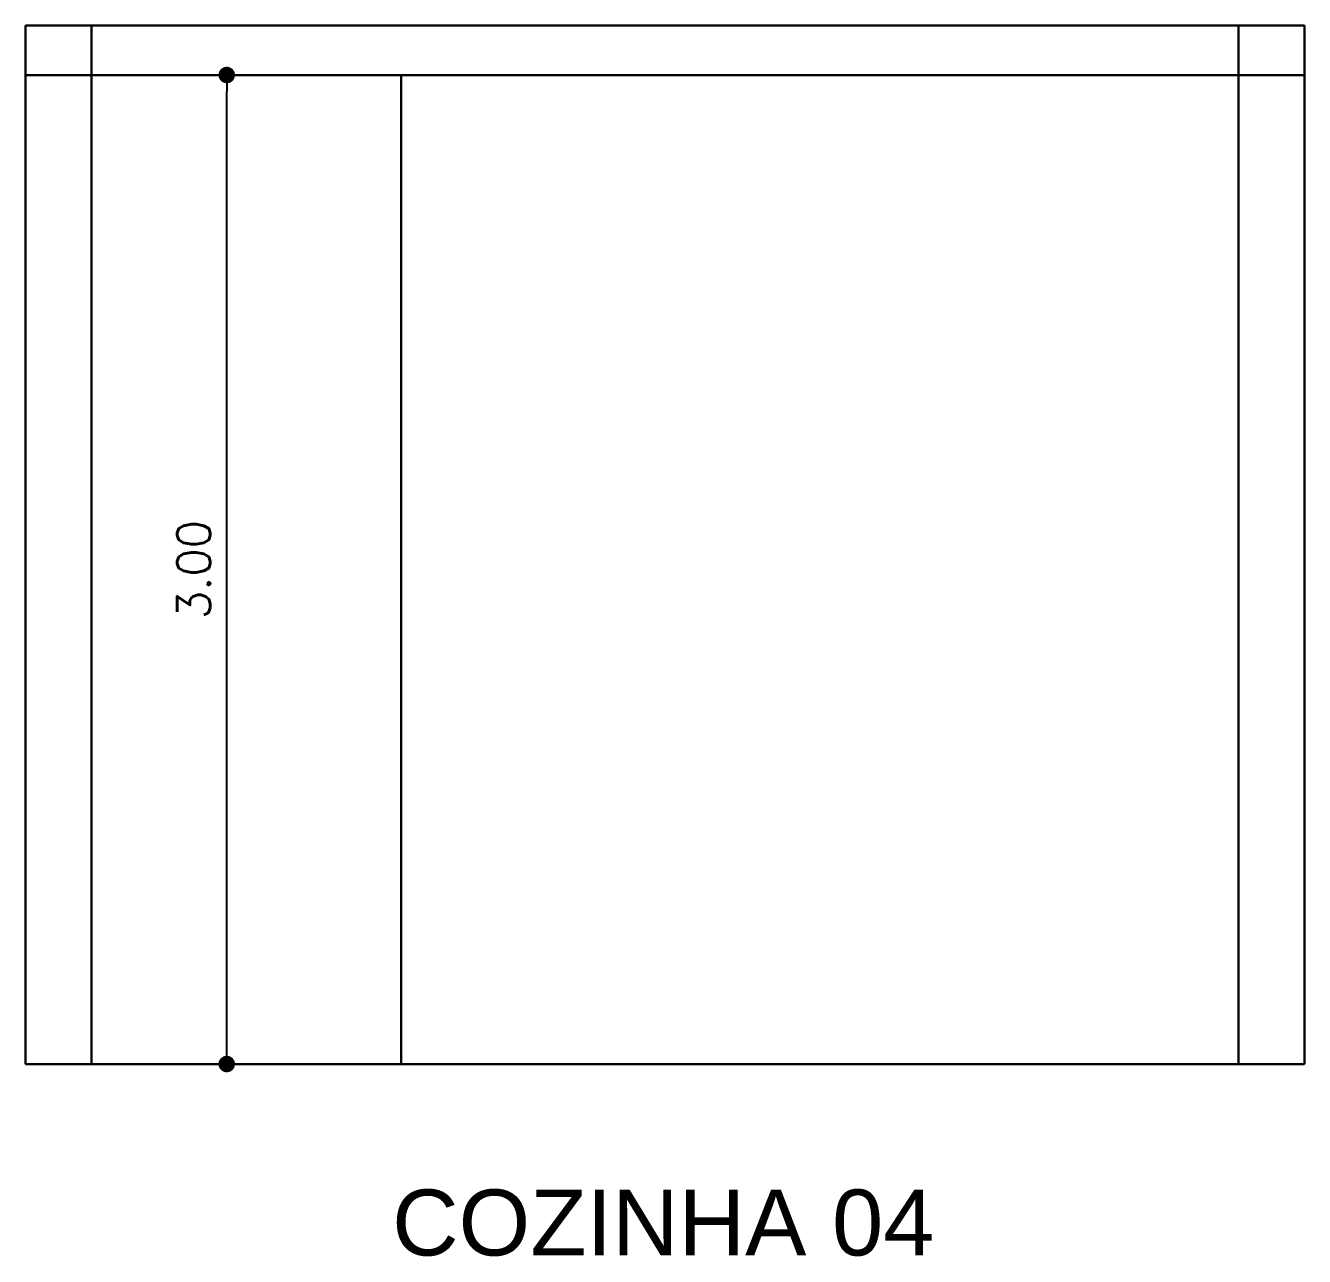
# Model space of a CAD drawing. Header units: millimetres. Extents: x -4763 to 645, y -25 to 217.
# Drawn here: x 37.545 to 41.425, y 54.919 to 58.653 of the extents above; entities that cross this region are included whole.
import ezdxf

# ---------------------------------------------------------------- set-up
doc = ezdxf.new("R2010")
doc.units = ezdxf.units.MM
doc.header["$LTSCALE"] = 0.5
doc.header["$PDMODE"] = 3
doc.layers.add('ARQ cota interna', color=1, linetype='Continuous', lineweight=18)
doc.layers.add('ARQ MURO', color=3, linetype='Continuous', lineweight=30)
doc.layers.add('ARQ TEXTO 02', color=3, linetype='Continuous')
doc.styles.add('ARIAL 25', font='arial.ttf', dxfattribs={"height": 0.25})
doc.styles.add('RS50', font='romans.shx', dxfattribs={"height": 0.1})
doc.dimstyles.new('Cota 50', dxfattribs={"dimscale": 0.05, "dimtxt": 0.1, "dimasz": 1, "dimexe": 1.25, "dimexo": 0.625, "dimgap": 1, "dimtad": 1, "dimzin": 4, "dimdsep": 46, "dimtxsty": 'RS50', "dimblk": 'DOT', "dimcen": 0.1, "dimclrd": 256, "dimclre": 256, "dimclrt": 256, "dimadec": 0, "dimazin": 0, "dimtfac": 1, "dimtix": 1, "dimtmove": 0, "dimatfit": 3, "dimldrblk": 'DOT', "dimfxl": 1.25, "dimarcsym": 0})

# ---------------------------------------------------------------- blocks, each defined once
blk = doc.blocks.new('_Dot')
at = {"color": 0, "linetype": 'ByBlock', "lineweight": -2}
blk.add_line((-0.5, 0), (-1, 0), dxfattribs=at)
at = {"color": 0, "linetype": 'ByBlock', "const_width": 0.5}
blk.add_lwpolyline([(-0.25, 0, 1), (0.25, 0, 1)], format="xyb", close=True, dxfattribs=at)
blk = doc.blocks.new('*D267')
at = {"layer": 'ARQ cota interna', "lineweight": -2, "transparency": 16777216}
for p, q in [((37.7763, 58.5029), (38.2179, 58.5029)), ((38.1554, 55.5529), (38.1554, 58.4529)), ((37.7763, 55.5029), (38.2179, 55.5029))]:
    blk.add_line(p, q, dxfattribs=at)
at = {"layer": 'DEFPOINTS', "color": 0, "transparency": 16777216}
for p in [(37.745, 58.5029), (38.1554, 58.5029), (37.745, 55.5029)]:
    blk.add_point(p, dxfattribs=at)
at = {"layer": 'ARQ cota interna', "lineweight": -2, "transparency": 16777216, "xscale": 0.05, "yscale": 0.05, "zscale": 0.05}
for p, rotation in [((38.1554, 58.5029), 90), ((38.1554, 55.5029), 270)]:
    blk.add_blockref('_Dot', p, dxfattribs=dict(at, rotation=rotation))
at = {"layer": 'ARQ cota interna', "transparency": 16777216, "insert": (38.0554, 57.0029), "char_height": 0.1, "attachment_point": 5, "rotation": 90, "style": 'RS50'}
blk.add_mtext('3.00', dxfattribs=at)

msp = doc.modelspace()

# ---------------------------------------------------------------- linework, layer by layer
at = {"layer": 'ARQ MURO'}
for p, q in [((37.54504, 58.65289), (41.42504, 58.65289)), ((37.54504, 55.50289), (37.54504, 58.65289)), ((37.74504, 55.50289), (37.74504, 58.65289)), ((41.22504, 55.50289), (41.22504, 58.65289)), ((41.42504, 55.50289), (41.42504, 58.65289)), ((37.54504, 58.50289), (41.42504, 58.50289)), ((38.68504, 55.50289), (38.68504, 58.50289)), ((37.54504, 55.50289), (41.42504, 55.50289))]:
    msp.add_line(p, q, dxfattribs=at)

# ---------------------------------------------------------------- texts
at = {"layer": 'ARQ TEXTO 02', "style": 'ARIAL 25'}
msp.add_text('COZINHA 04', height=0.2, dxfattribs=at).set_placement((38.65715, 54.92221))

# ---------------------------------------------------------------- dimensions: what is measured, and where the dimension line sits
at = {"layer": 'ARQ cota interna'}
dim = msp.add_linear_dim(base=(38.15542, 58.50289), p1=(37.74504, 55.50289), p2=(37.74504, 58.50289), angle=90, dimstyle='Cota 50', dxfattribs=at)
dim.commit()
dim.dimension.update_dxf_attribs({"geometry": '*D267', "text_midpoint": (38.05542, 57.00289)})

doc.saveas('drawing.dxf')
